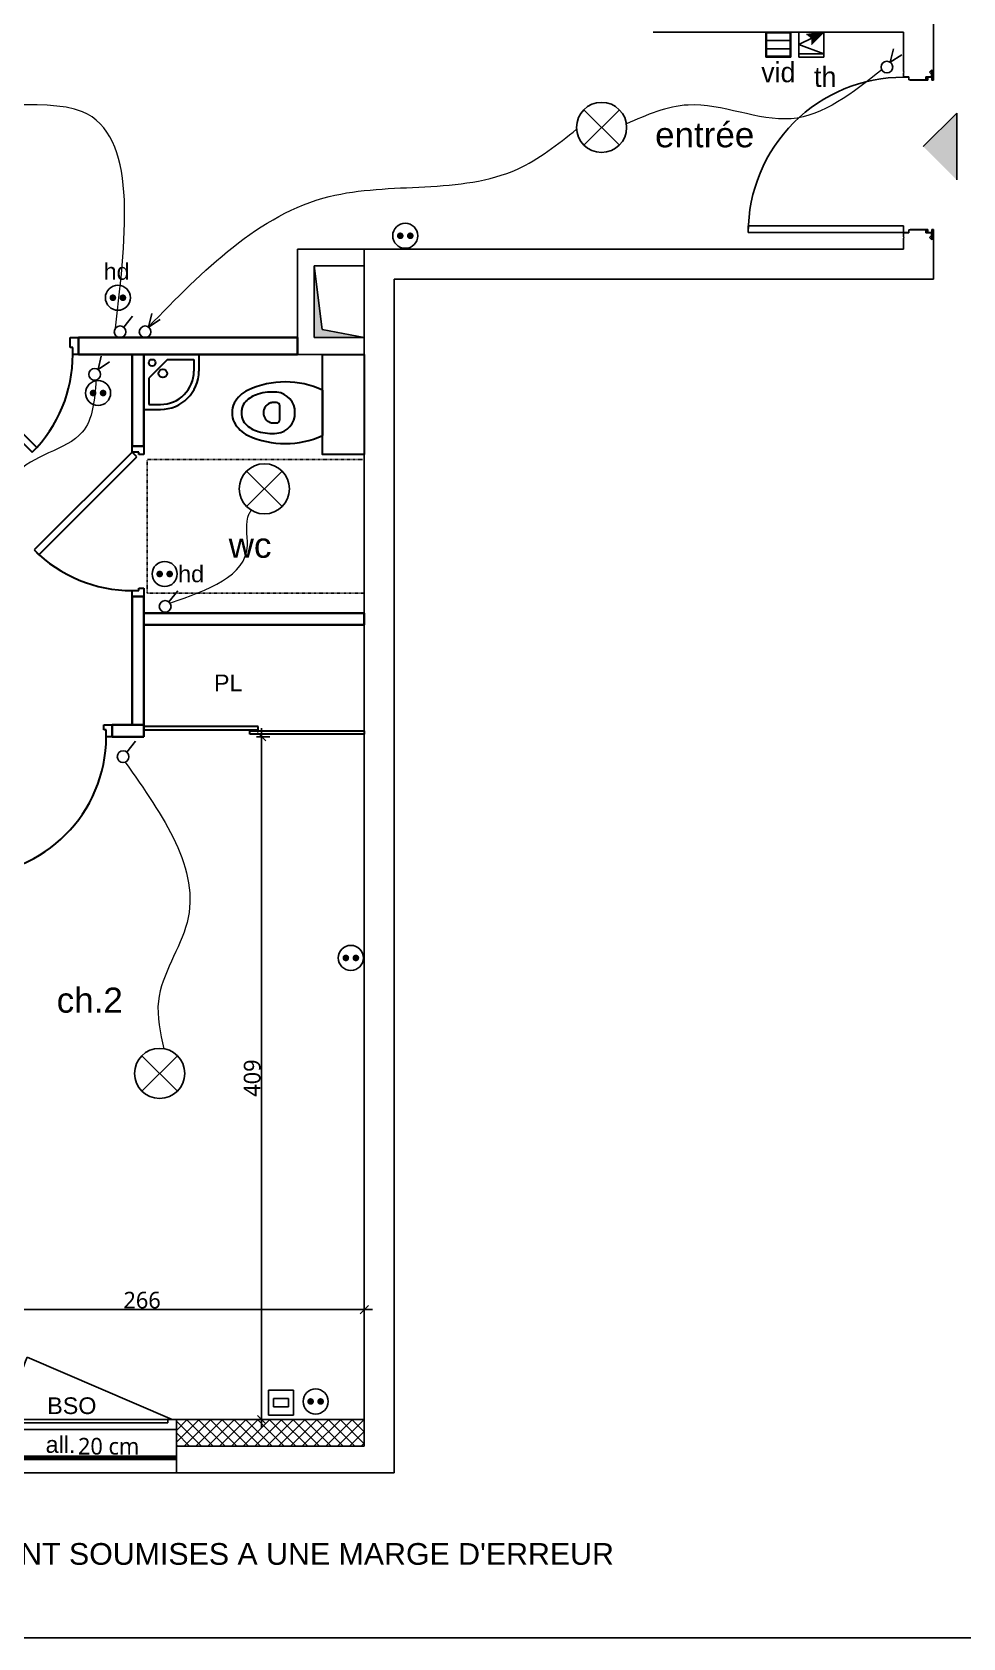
# Model space of a CAD drawing. Header units: centimetres. Extents: x -1838 to 162, y -111 to 1332.
# Drawn here: x -1083 to -525, y -111 to 851 of the extents above; entities that cross this region are included whole.
import ezdxf

# ---------------------------------------------------------------- set-up
doc = ezdxf.new("R2010")
doc.units = ezdxf.units.CM
doc.linetypes.add('Tiret', pattern=[0.00635, 0.003175, -0.003175])
for name, color, linetype, lineweight in [('CLOISONS_CLOISONS100_MOD', 114, 'Continuous', 35), ('CLOISONS_CLOISONS72_MOD', 114, 'Continuous', 35), ('COTATIONS_COTATIONS_MOD', 7, 'Continuous', 35), ('ELECTRICITE_INTERSIMPLE_MOD', 102, 'Continuous', 25), ('ELECTRICITE_INTERVV_MOD', 102, 'Continuous', 25), ('ELECTRICITE_LIAISONS_MOD', 102, 'Continuous', 25), ('ELECTRICITE_LUM_MOD', 102, 'Continuous', 25), ('ELECTRICITE_PRISES16A_MOD', 102, 'Continuous', 25), ('ELECTRICITE_PRISESTEL_MOD', 102, 'Continuous', 25), ('ELECTRICITE_VIDEOPHONE_MOD', 102, 'Continuous', 25), ('FDPLAN_FDPLAN_FIX', 8, 'Continuous', 25), ('MENUISERIES_PORTES_MOD', 114, 'Continuous', 30), ('PLACARDS_PLACARDS_100150_MOD', 114, 'Continuous', 30), ('PLOMBERIE_LAVEMAINS_MOD', 114, 'Continuous', 30), ('PLOMBERIE_THERMO_MOD', 114, 'Continuous', 25), ('PLOMBERIE_WC_MOD', 114, 'Continuous', 30)]:
    doc.layers.add(name, color=color, linetype=linetype, lineweight=lineweight)
doc.layers.add('ELECTRICITE_PRISE16AHAND_MOD', color=102, linetype='Continuous')
doc.styles.add('Arial', font='arial.ttf', dxfattribs={"height": 10})
doc.styles.add('Arial_1', font='arial.ttf', dxfattribs={"height": 7.5})
doc.styles.add('Arial_5', font='arial.ttf', dxfattribs={"height": 0.2})
doc.styles.add('prlm-elec-cfa', font='comic.ttf', dxfattribs={"height": 0.12})
doc.styles.add('Trebuchet MS', font='trebuc.ttf', dxfattribs={"height": 10})
doc.dimstyles.new('Cotes_linéaires_6', dxfattribs={"dimscale": 30.48, "dimtxt": 0.103095, "dimasz": 0.164042, "dimexe": 0.164042, "dimexo": 0.0625, "dimgap": 0.016404, "dimtad": 1, "dimdec": 0, "dimlfac": 100, "dimzin": 0, "dimdsep": 46, "dimtxsty": 'Trebuchet MS', "dimblk1": 'OBLIQUE', "dimblk2": 'OBLIQUE', "dimsah": 1, "dimcen": 0.09, "dimdle": 0.164042, "dimazin": 0, "dimtfac": 1, "dimtdec": 4, "dimtix": 1, "dimtmove": 0, "dimatfit": 3, "dimfxl": 1, "dimtvp": 1, "dimtolj": 1, "dimtzin": 0, "dimarcsym": 0})

# ---------------------------------------------------------------- blocks, each defined once
blk = doc.blocks.new('HB-Simple - 930 x 2040 mm-366041-A_B-Niveau 1 - 1_50')
at = {"layer": 'FDPLAN_FDPLAN_FIX'}
for p, q in [((-0.4995, 0.08), (-0.4955, 0.076)), ((-0.4955, 0.078), (-0.4975, 0.08)), ((-0.4935, 0.08), (-0.4955, 0.078)), ((-0.4955, 0.076), (-0.4915, 0.08)), ((-0.4665, 0.08), (-0.4665, 0.078)), ((-0.4665, 0.053), (-0.4485, 0.053)), ((-0.465, 0.055), (-0.465, 0.08)), ((-0.4475, 0.055), (-0.465, 0.055)), ((-0.4485, 0.053), (-0.4485, 0.043)), ((-0.4465, 0.054), (-0.4475, 0.055)), ((-0.4465, -0.049), (-0.4465, 0.054)), ((0.4475, 0.055), (0.4465, 0.054)), ((0.4465, 0.054), (0.4465, -0.049)), ((0.465, 0.055), (0.4475, 0.055)), ((0.4485, 0.043), (0.4485, 0.053)), ((0.4485, 0.053), (0.4665, 0.053)), ((0.465, 0.08), (0.465, 0.055)), ((0.4665, 0.078), (0.4665, 0.08)), ((0.4915, 0.08), (0.4955, 0.076)), ((0.4955, 0.078), (0.4935, 0.08)), ((0.4955, 0.076), (0.4995, 0.08)), ((0.4975, 0.08), (0.4955, 0.078)), ((-0.4665, -0.09), (-0.4655, -0.09)), ((-0.4655, -0.09), (-0.465, -0.089)), ((-0.465, -0.089), (-0.465, -0.058)), ((-0.4485, -0.05), (-0.4475, -0.05)), ((-0.4475, -0.05), (-0.4465, -0.049)), ((0.425, -0.09), (0.465, -0.09)), ((0.425, -1.02), (0.425, -0.09)), ((0.4465, -0.049), (0.4475, -0.05)), ((0.4475, -0.05), (0.4485, -0.05)), ((0.465, -0.058), (0.465, -0.089)), ((0.465, -0.089), (0.4655, -0.09)), ((0.465, -0.09), (0.465, -1.02)), ((0.4655, -0.09), (0.4665, -0.09)), ((0.465, -1.02), (0.425, -1.02))]:
    blk.add_line(p, q, dxfattribs=at)
blk.add_arc((0.465, -0.09), 0.93, 179.9692, 270, dxfattribs=at)
blk = doc.blocks.new('Fenêtre simple-all vitrée_BSO - Fenêtre simple-all vitrée_BSO-2719337-A_B-Niveau 1 - 1_50')
for p, q in [((-0.5, 0.07), (-0.5, 0.08)), ((0.5, 0.08), (-0.5, 0.08)), ((0.5, 0.07), (-0.5, 0.07)), ((0.5, 0.06), (-0.5, 0.06)), ((0.5, 0.07), (0.5, 0.08)), ((0.5, -0.1), (-0.5, -0.1)), ((-0.5, -0.16), (0.5, -0.16)), ((-0.475, -0.16), (0.3941, -0.5326)), ((0.45, -0.1402), (-0.45, -0.1402)), ((-0.45, -0.1402), (-0.45, -0.16)), ((-0.45, -0.16), (0.45, -0.16)), ((0.45, -0.16), (0.45, -0.1402))]:
    blk.add_line(p, q)
blk.add_arc((-0.6965, -0.1007), 1.173, 338.39466, 357.09984)
blk = doc.blocks.new('Int_ Simple - PP _0_83m x 2_04m_-986942-A_B-Niveau 1 - 1_50')
at = {"layer": 'MENUISERIES_PORTES_MOD'}
for p, q in [((0.38, 0.865), (0.34, 0.865)), ((0.34, 0.865), (0.34, 0.035)), ((0.38, 0.035), (0.38, 0.865)), ((-0.485, 0.035), (-0.45, 0.035)), ((-0.485, 0.035), (-0.485, -0.035)), ((-0.45, 0.035), (-0.45, -0.005)), ((0.38, 0.035), (0.34, 0.035)), ((0.38, 0.035), (0.415, 0.035)), ((0.38, -0.005), (0.38, 0.035)), ((0.415, 0.035), (0.415, -0.035)), ((-0.435, -0.035), (-0.485, -0.035)), ((-0.45, -0.005), (-0.435, -0.005)), ((-0.435, -0.005), (-0.435, -0.035)), ((0.365, -0.005), (0.38, -0.005)), ((0.365, -0.035), (0.365, -0.005)), ((0.415, -0.035), (0.365, -0.035))]:
    blk.add_line(p, q, dxfattribs=at)
blk.add_arc((0.38, 0.035), 0.83, 90, 180, dxfattribs=at)
blk = doc.blocks.new('Int_ Simple - PP _0_83m x 2_04m_-986956-A_B-Niveau 1 - 1_50')
at = {"layer": 'MENUISERIES_PORTES_MOD'}
for p, q in [((-0.2069, 0.6219), (-0.2352, 0.5936)), ((-0.2352, 0.5936), (0.3517, 0.0067)), ((0.38, 0.035), (-0.2069, 0.6219)), ((-0.485, 0.035), (-0.45, 0.035)), ((-0.485, 0.035), (-0.485, -0.035)), ((-0.45, 0.035), (-0.45, -0.005)), ((0.3517, 0.0067), (0.38, 0.035)), ((0.38, 0.035), (0.415, 0.035)), ((0.38, -0.005), (0.38, 0.035)), ((0.415, 0.035), (0.415, -0.035)), ((-0.435, -0.035), (-0.485, -0.035)), ((-0.45, -0.005), (-0.435, -0.005)), ((-0.435, -0.005), (-0.435, -0.035)), ((0.365, -0.005), (0.38, -0.005)), ((0.365, -0.035), (0.365, -0.005)), ((0.415, -0.035), (0.365, -0.035))]:
    blk.add_line(p, q, dxfattribs=at)
blk.add_arc((0.38, 0.035), 0.83, 135, 179.9999, dxfattribs=at)
blk = doc.blocks.new('Placard coulissante - 2 panneaux - Placard double coulissante-2150329-A_B-Niveau 1 - 1_50')
at = {"layer": 'PLACARDS_PLACARDS_100150_MOD'}
for p, q in [((-0.66, 0), (-0.66, 0.02)), ((-0.66, 0.02), (0.025, 0.02)), ((0.025, 0), (-0.66, 0)), ((0.025, 0.02), (0.025, 0)), ((0.66, -0.005), (-0.025, -0.005)), ((-0.025, -0.005), (-0.025, -0.025)), ((-0.025, -0.025), (0.66, -0.025)), ((0.66, -0.025), (0.66, -0.005))]:
    blk.add_line(p, q, dxfattribs=at)
blk = doc.blocks.new('PMR Zone 80x130 - PMR Zone 80x130-V7-A_B-Niveau 1 - 1_50')
at = {"linetype": 'Tiret'}
for p, q in [((0, 0), (0, 1.3)), ((0, 1.3), (0.8, 1.3)), ((0.8, 1.3), (0.8, 0)), ((0.8, 0), (0, 0))]:
    blk.add_line(p, q, dxfattribs=at)
blk = doc.blocks.new('WC suspendu - 03 - 540 x 370mm-1424699-A_B-Niveau 1 - 1_50')
at = {"layer": 'PLOMBERIE_WC_MOD'}
for p, q in [((0.0638, 0.4209), (0.0638, 0.4004)), ((0.1862, 0.4004), (0.1862, 0.4209)), ((0.0838, 0.3804), (0.1662, 0.3804)), ((0.2608, 0.125), (-0.0108, 0.125))]:
    blk.add_line(p, q, dxfattribs=at)
for centre, radius, start, end in [((0.1506, 0.4958), 0.1778, 117.70629, 155.20056), ((0.1864, 0.4584), 0.181, 135.00054, 163.32563), ((0.1125, 0.5323), 0.0764, 100.33782, 135.00054), ((0.1172, 0.5593), 0.106, 85.78569, 117.70629), ((0.1335, 0.4169), 0.1937, 92.52303, 100.33782), ((0.1328, 0.5593), 0.106, 62.29371, 94.21431), ((0.1165, 0.4169), 0.1937, 79.66218, 87.47697), ((0.1375, 0.5323), 0.0764, 44.99946, 79.66218), ((0.0994, 0.4958), 0.1778, 24.79944, 62.29371), ((0.0636, 0.4584), 0.181, 16.67437, 44.99946), ((0.4711, 0.3477), 0.5309, 155.20056, 204.79944), ((0.2938, 0.4262), 0.293, 163.32563, 185.52703), ((-0.0438, 0.4262), 0.293, 354.47297, 16.67437), ((-0.2211, 0.3477), 0.5309, 335.20056, 24.79944), ((0.1212, 0.4095), 0.1197, 185.52703, 271.81904), ((0.1138, 0.4209), 0.05, 157.46709, 180), ((0.0838, 0.4004), 0.02, 180, 270), ((0.125, 0.4162), 0.0621, 22.53291, 157.46709), ((0.1288, 0.4095), 0.1197, 268.18096, 354.47297), ((0.1662, 0.4004), 0.02, 270, 360), ((0.1362, 0.4209), 0.05, 360, 22.53291)]:
    blk.add_arc(centre, radius, start, end, dxfattribs=at)
blk = doc.blocks.new('LAVE MAINS D_ANGLE - LAVE MAINS D_ANGLE-1980141-A_B-Niveau 1 - 1_50')
at = {"layer": 'PLOMBERIE_LAVEMAINS_MOD'}
for p, q in [((0, 0.33), (0.1, 0.33)), ((0, 0.33), (0, 0)), ((0.03, 0.1417), (0.03, 0.3)), ((0.03, 0.3), (0.1, 0.3)), ((0.03, 0.1417), (0.1417, 0.03)), ((0.3, 0.03), (0.3, 0.1)), ((0.33, 0), (0.33, 0.1)), ((0.33, 0), (0, 0)), ((0.1417, 0.03), (0.3, 0.03))]:
    blk.add_line(p, q, dxfattribs=at)
for centre, radius in [((0.1141, 0.1141), 0.025), ((0.05, 0.05), 0.02)]:
    blk.add_circle(centre, radius, dxfattribs=at)
for radius in [0.23, 0.2]:
    blk.add_arc((0.1, 0.1), radius, 0, 90, dxfattribs=at)
blk = doc.blocks.new('gaine - gaine-2710892-A_B-Niveau 1 - 1_50')
at = {"layer": 'FDPLAN_FDPLAN_FIX'}
for p in [(0, 0.43), (0.3, 0)]:
    blk.add_line(p, (0.0483, 0.0483), dxfattribs=at)
blk = doc.blocks.new('_Oblique')
at = {"color": 0, "linetype": 'ByBlock', "lineweight": -2}
blk.add_line((-0.5, -0.5), (0.5, 0.5), dxfattribs=at)
blk = doc.blocks.new('*D63')
at = {"layer": 'COTATIONS_COTATIONS_MOD', "color": 0, "lineweight": -2, "transparency": 16777216}
for p, q in [((-945.16, 14.98), (-945.16, 433.98)), ((-948.26, 428.98), (-940.16, 428.98)), ((-948.26, 19.98), (-940.16, 19.98))]:
    blk.add_line(p, q, dxfattribs=at)
at = {"layer": 'Defpoints', "color": 0, "transparency": 16777216}
for p in [(-950.16, 428.98), (-945.16, 428.98), (-950.16, 19.98)]:
    blk.add_point(p, dxfattribs=at)
at = {"layer": 'COTATIONS_COTATIONS_MOD', "color": 0, "lineweight": -2, "transparency": 16777216, "xscale": 5, "yscale": 5, "zscale": 5}
for p, rotation in [((-945.16, 428.98), 90), ((-945.16, 19.98), 270)]:
    blk.add_blockref('_Oblique', p, dxfattribs=dict(at, rotation=rotation))
at = {"layer": 'COTATIONS_COTATIONS_MOD', "color": 0, "transparency": 16777216, "insert": (-950.77, 224.48), "char_height": 10, "width": 26.4203, "attachment_point": 5, "rotation": 90, "style": 'Trebuchet MS'}
blk.add_mtext('\\A1;409', dxfattribs=at)
blk = doc.blocks.new('*D68')
at = {"layer": 'COTATIONS_COTATIONS_MOD', "color": 0, "lineweight": -2, "transparency": 16777216}
for p, q in [((-1149.71, 88.92), (-1149.71, 80.83)), ((-883.71, 88.92), (-883.71, 80.83)), ((-1154.71, 85.83), (-878.71, 85.83))]:
    blk.add_line(p, q, dxfattribs=at)
at = {"layer": 'Defpoints', "color": 0, "transparency": 16777216}
for p in [(-1149.71, 90.83), (-883.71, 90.83), (-883.71, 85.83)]:
    blk.add_point(p, dxfattribs=at)
at = {"layer": 'COTATIONS_COTATIONS_MOD', "color": 0, "lineweight": -2, "transparency": 16777216, "xscale": 5, "yscale": 5, "zscale": 5, "rotation": 180}
blk.add_blockref('_Oblique', (-1149.71, 85.83), dxfattribs=at)
at = {"layer": 'COTATIONS_COTATIONS_MOD', "color": 0, "lineweight": -2, "transparency": 16777216, "xscale": 5, "yscale": 5, "zscale": 5}
blk.add_blockref('_Oblique', (-883.71, 85.83), dxfattribs=at)
at = {"layer": 'COTATIONS_COTATIONS_MOD', "color": 0, "transparency": 16777216, "insert": (-1016.71, 91.43), "char_height": 10, "width": 26.4203, "attachment_point": 5, "style": 'Trebuchet MS'}
blk.add_mtext('\\A1;266', dxfattribs=at)
blk = doc.blocks.new('Int_ Simple - PP _0_83m x 2_04m_-2673223-A_B-Niveau 1 - 1_50')
at = {"layer": 'MENUISERIES_PORTES_MOD'}
for p, q in [((-0.2069, 0.6369), (-0.2352, 0.6086)), ((-0.2352, 0.6086), (0.3517, 0.0217)), ((0.38, 0.05), (-0.2069, 0.6369)), ((-0.485, 0.05), (-0.45, 0.05)), ((-0.45, 0.05), (-0.45, 0.01)), ((-0.45, 0.01), (-0.435, 0.01)), ((-0.435, 0.01), (-0.435, -0.05)), ((0.3517, 0.0217), (0.38, 0.05)), ((0.365, 0.01), (0.38, 0.01)), ((0.365, -0.05), (0.365, 0.01)), ((0.38, 0.05), (0.415, 0.05)), ((0.38, 0.01), (0.38, 0.05)), ((-0.435, -0.05), (-0.485, -0.05)), ((0.415, -0.05), (0.365, -0.05))]:
    blk.add_line(p, q, dxfattribs=at)
blk.add_arc((0.38, 0.05), 0.83, 135, 179.9999, dxfattribs=at)
blk = doc.blocks.new('xo.PTCE')
at = {"color": 0, "ltscale": 0.01}
for points in [[(-0.1061, 0.1061), (0.1061, -0.1061)], [(0.1061, 0.1061), (-0.1061, -0.1061)]]:
    blk.add_lwpolyline(points, dxfattribs=at)
at = {"color": 0, "linetype": 'ByBlock', "ltscale": 0.01}
blk.add_circle((0, 0), 0.15, dxfattribs=at)
blk = doc.blocks.new('xo.SA')
at = {"color": 0, "ltscale": 0.01}
blk.add_lwpolyline([(0.002, -0.0128), (0.055, 0.0528)], dxfattribs=at)
blk.add_circle((-0.02, -0.04), 0.035, dxfattribs=at)
blk = doc.blocks.new('xo.VV')
at = {"color": 0, "ltscale": 0.01}
blk.add_lwpolyline([(0.0695, 0.0342), (0.0001, -0.0113), (0.0191, 0.0695)], dxfattribs=at)
blk.add_circle((-0.02, -0.04), 0.035, dxfattribs=at)
blk = doc.blocks.new('xo.PCHD')
at = {"color": 0, "linetype": 'ByBlock', "lineweight": 5, "ltscale": 0.01, "const_width": 0.02}
for points in [[(-0.04, 0, 1), (-0.02, 0, 1)], [(0.02, 0, 1), (0.04, 0, 1)]]:
    blk.add_lwpolyline(points, format="xyb", close=True, dxfattribs=at)
at = {"color": 0, "linetype": 'ByBlock', "lineweight": -2, "ltscale": 0.01}
blk.add_circle((0, 0), 0.075, dxfattribs=at)
blk = doc.blocks.new('xo.VID')
at = {"color": 0, "linetype": 'ByBlock', "lineweight": -2, "ltscale": 0.01}
for p, q in [((-0.075, 0.075), (0.075, 0.075)), ((-0.075, -0.075), (-0.075, 0.075)), ((0.075, 0.075), (0.075, -0.075)), ((0.075, -0.075), (-0.075, -0.075))]:
    blk.add_line(p, q, dxfattribs=at)
at = {"color": 0, "ltscale": 0.01}
for p, q in [((-0.075, 0.025), (0.075, 0.025)), ((-0.075, -0.025), (0.075, -0.025))]:
    blk.add_line(p, q, dxfattribs=at)
for p, q in [((-0.07, -0.07), (-0.07, 0.07)), ((-0.07, 0.07), (0.07, 0.07)), ((0.07, 0.07), (0.07, -0.07)), ((0.07, -0.07), (-0.07, -0.07))]:
    blk.add_line(p, q)
blk = doc.blocks.new('xo.TH')
at = {"lineweight": 5, "ltscale": 0.01}
blk.add_hatch(color=0, dxfattribs=at).paths.add_polyline_path([(-0.03, 0.06), (-0.001, 0.037), (0, 0), (0.075, 0.075)])
for p, q in [((0.075, 0.075), (-0.075, 0.075)), ((-0.075, 0.075), (-0.075, -0.075)), ((0.075, -0.075), (0.075, 0.075)), ((-0.075, -0.075), (0.075, -0.075))]:
    blk.add_line(p, q)
at = {"color": 0, "ltscale": 0.01}
for p, q in [((0.0095, 0.0423), (-0.075, 0)), ((-0.075, 0), (0.075, -0.055)), ((-0.03, 0.06), (0.075, 0.075)), ((0.075, 0.075), (0, 0)), ((0.075, -0.055), (-0.075, -0.055)), ((-0.075, -0.055), (-0.075, -0.075)), ((-0.075, -0.075), (0.075, -0.075))]:
    blk.add_line(p, q, dxfattribs=at)
blk = doc.blocks.new('xo.RJ45')
at = {"color": 0, "linetype": 'ByBlock', "lineweight": -2, "ltscale": 0.01}
for p, q in [((-0.075, 0.075), (0.075, 0.075)), ((-0.075, -0.075), (-0.075, 0.075)), ((-0.045, 0.025), (0.045, 0.025)), ((-0.045, -0.025), (-0.045, 0.025)), ((0.045, 0.025), (0.045, -0.025)), ((0.075, 0.075), (0.075, -0.075)), ((0.075, -0.075), (-0.075, -0.075)), ((0.045, -0.025), (-0.045, -0.025))]:
    blk.add_line(p, q, dxfattribs=at)
blk = doc.blocks.new('xo.PC')
at = {"color": 0, "linetype": 'ByBlock', "lineweight": 5, "ltscale": 0.01, "const_width": 0.02}
for points in [[(-0.04, 0, 1), (-0.02, 0, 1)], [(0.02, 0, 1), (0.04, 0, 1)]]:
    blk.add_lwpolyline(points, format="xyb", close=True, dxfattribs=at)
at = {"color": 0, "linetype": 'ByBlock', "lineweight": -2, "ltscale": 0.01}
blk.add_circle((0, 0), 0.075, dxfattribs=at)

msp = doc.modelspace()

# ---------------------------------------------------------------- hatches: boundary and pattern name
at = {"layer": 'FDPLAN_FDPLAN_FIX'}
msp.add_hatch(color=256, dxfattribs=at).paths.add_polyline_path([(-548.9, 782.43), (-528.9, 762.43), (-528.9, 802.43), (-544.08, 787.25)], flags=0)
h = msp.add_hatch(color=256, dxfattribs=at)
h.dxf.hatch_style = 1
h.paths.add_polyline_path([(-908.89, 672.81), (-913.71, 710.98), (-913.71, 667.98), (-883.71, 667.98)])
h = msp.add_hatch(dxfattribs=at)
h.set_pattern_fill('FP_1', color=256, scale=100, angle=45, style=0, pattern_type=2)
h.set_pattern_definition([(225, (-1170.2307, -12.055), (3.53553, -3.53553), []), (315, (-1170.2307, -12.055), (3.53553, 3.53553), [])])
h.paths.add_polyline_path([(-883.71, 3.98), (-883.71, 19.98), (-996.21, 19.98), (-996.21, 3.98)], flags=0)
h.paths.add_polyline_path([(-1096.21, 3.98), (-1096.21, 19.98), (-1226.21, 19.98), (-1226.21, 3.98)], flags=0)
h.paths.add_polyline_path([(-1357.87, 3.98), (-1326.21, 3.98), (-1326.21, 19.98), (-1456.71, 19.98), (-1456.71, 3.98)], flags=0)

# ---------------------------------------------------------------- linework, layer by layer
msp.add_lwpolyline([(-1837.84, 1331.97), (162.16, 1331.97), (162.16, -110.81), (-1837.84, -110.81)], close=True)
msp.add_lwpolyline([(-1837.84, 1331.97), (162.16, 1331.97), (162.16, -110.81), (-1837.84, -110.81)], close=True)
at = {"layer": 'CLOISONS_CLOISONS100_MOD'}
for p, q in [((-923.71, 667.98), (-1054.71, 667.98)), ((-1054.71, 667.98), (-1054.71, 657.98)), ((-1054.71, 657.98), (-1054.71, 667.98)), ((-923.71, 657.98), (-923.71, 667.98)), ((-1054.71, 657.98), (-923.71, 657.98))]:
    msp.add_line(p, q, dxfattribs=at)
at = {"layer": 'CLOISONS_CLOISONS72_MOD'}
for p, q in [((-1022.71, 657.98), (-1022.71, 602.98)), ((-1015.71, 657.98), (-1022.71, 657.98)), ((-1015.71, 602.98), (-1015.71, 657.98)), ((-1015.71, 602.98), (-1022.71, 602.98)), ((-1022.71, 512.98), (-1022.71, 435.98)), ((-1015.71, 512.98), (-1022.71, 512.98)), ((-1015.71, 428.98), (-1015.71, 512.98)), ((-1015.71, 502.98), (-883.71, 502.98)), ((-883.71, 502.98), (-883.71, 495.98)), ((-883.71, 495.98), (-1015.71, 495.98)), ((-1034.71, 435.98), (-1015.71, 435.98)), ((-1034.71, 435.98), (-1034.71, 428.98)), ((-1015.71, 428.98), (-1034.71, 428.98))]:
    msp.add_line(p, q, dxfattribs=at)
at = {"layer": 'ELECTRICITE_LIAISONS_MOD', "lineweight": 13, "ltscale": 50}
for points, knots in [([(-1032.6, 673.69), (-1025.95, 731.61), (-1014.53, 831.12), (-1136.81, 795.32), (-1161.23, 832.96), (-1167.75, 843.02)], [0, 0, 0, 0, 131.043611, 225.150824, 259.494489, 259.494489, 259.494489, 259.494489]), ([(-573.8, 828.38), (-591.23, 814.52), (-626.23, 786.7), (-682.86, 815.19), (-714.56, 801.33), (-726.69, 796.02)], [0, 0, 0, 0, 61.70677, 123.927905, 162.515429, 162.515429, 162.515429, 162.515429]), ([(-1012.95, 674.39), (-979.94, 708.19), (-918.78, 770.8), (-809.62, 750.61), (-767.87, 783.75), (-756.49, 792.78)], [0, 0, 0, 0, 133.552411, 247.474512, 290.146002, 290.146002, 290.146002, 290.146002]), ([(-1044.34, 642.57), (-1045.18, 630.78), (-1047.25, 601.89), (-1095.51, 596.43), (-1097.29, 570.13), (-1097.93, 560.74)], [0, 0, 0, 0, 32.329407, 79.153996, 105.121633, 105.121633, 105.121633, 105.121633]), ([(-1000.01, 508.95), (-977.24, 516.93), (-946.98, 527.54), (-955.67, 557.93), (-951.75, 563.95), (-951.31, 564.61)], [0, 0, 0, 0, 57.903934, 76.934356, 79.295548, 79.295548, 79.295548, 79.295548]), ([(-1026.83, 413.71), (-1004.17, 381.56), (-970.5, 333.76), (-1011.65, 278.06), (-1005.89, 251.7), (-1003.79, 242.1)], [0, 0, 0, 0, 102.961952, 153.038938, 181.710261, 181.710261, 181.710261, 181.710261])]:
    msp.add_open_spline(points, degree=3, knots=knots, dxfattribs=at)
at = {"layer": 'FDPLAN_FDPLAN_FIX'}
for p, q in [((-542.71, 868.98), (-542.71, 822.18)), ((-560.71, 850.98), (-710.71, 850.98)), ((-560.71, 850.98), (-560.71, 827.43)), ((-560.71, 827.43), (-560.31, 827.03)), ((-543.71, 828.43), (-545.11, 827.03)), ((-543.71, 822.18), (-543.71, 828.43)), ((-560.71, 826.63), (-560.31, 827.03)), ((-560.71, 826.63), (-560.71, 824.13)), ((-560.71, 824.13), (-557.51, 824.13)), ((-557.51, 822.33), (-557.51, 824.13)), ((-557.51, 822.33), (-547.41, 822.33)), ((-547.41, 824.13), (-547.41, 822.33)), ((-547.41, 824.13), (-543.91, 824.13)), ((-543.91, 825.83), (-545.11, 827.03)), ((-543.91, 825.83), (-543.91, 824.13)), ((-542.71, 822.18), (-543.71, 822.18)), ((-528.9, 802.43), (-548.9, 782.43)), ((-528.9, 762.43), (-528.9, 802.43)), ((-547.41, 732.63), (-557.51, 732.63)), ((-557.51, 732.63), (-557.51, 730.83)), ((-547.41, 730.83), (-547.41, 732.63)), ((-542.71, 732.78), (-543.71, 732.78)), ((-543.71, 732.78), (-543.71, 726.53)), ((-542.71, 702.98), (-542.71, 732.78)), ((-560.71, 728.33), (-560.71, 730.83)), ((-560.71, 730.83), (-557.51, 730.83)), ((-560.71, 728.33), (-560.31, 727.93)), ((-560.71, 727.53), (-560.31, 727.93)), ((-560.71, 720.98), (-560.71, 727.53)), ((-543.91, 730.83), (-547.41, 730.83)), ((-545.11, 727.93), (-543.91, 729.13)), ((-543.71, 726.53), (-545.11, 727.93)), ((-543.91, 729.13), (-543.91, 730.83)), ((-923.71, 720.98), (-883.71, 720.98)), ((-923.71, 657.98), (-923.71, 720.98)), ((-883.71, 3.98), (-883.71, 720.98)), ((-883.71, 720.98), (-560.71, 720.98)), ((-883.71, 710.98), (-913.71, 710.98)), ((-913.71, 710.98), (-913.71, 667.98)), ((-865.71, 702.98), (-865.71, -12.02)), ((-865.71, 702.98), (-542.71, 702.98)), ((-913.71, 667.98), (-883.71, 667.98)), ((-923.71, 657.98), (-883.71, 657.98)), ((-996.21, 19.98), (-883.71, 19.98)), ((-996.21, 3.98), (-996.21, 19.98)), ((-996.21, -3.02), (-996.21, 3.98)), ((-883.71, 3.98), (-996.21, 3.98)), ((-996.21, -12.02), (-996.21, -4.02)), ((-996.21, -12.02), (-1096.21, -12.02)), ((-996.21, -12.02), (-865.71, -12.02))]:
    msp.add_line(p, q, dxfattribs=at)
at = {"layer": 'PLOMBERIE_WC_MOD'}
msp.add_lwpolyline([(-908.71, 657.98), (-883.71, 657.98), (-883.71, 597.98), (-908.71, 597.98)], close=True, dxfattribs=at)

# ---------------------------------------------------------------- block references
at = {"layer": 'ELECTRICITE_INTERSIMPLE_MOD', "ltscale": 50, "xscale": 100, "yscale": 100, "zscale": 100}
for p in [(-1027.89, 675.48), (-1000.9, 510.98), (-1026.09, 420.98)]:
    msp.add_blockref('xo.SA', p, dxfattribs=at)
at = {"layer": 'ELECTRICITE_INTERVV_MOD', "ltscale": 50, "xscale": 100, "yscale": 100, "zscale": 100}
for p in [(-568.71, 834.04), (-1012.89, 675.48), (-1043.13, 649.98)]:
    msp.add_blockref('xo.VV', p, dxfattribs=at)
at = {"layer": 'ELECTRICITE_LUM_MOD', "ltscale": 50, "xscale": 100, "yscale": 100, "zscale": 100}
for p in [(-741.54, 793.91), (-943.51, 577.42), (-1006.21, 227.3)]:
    msp.add_blockref('xo.PTCE', p, dxfattribs=at)
at = {"layer": 'ELECTRICITE_PRISE16AHAND_MOD', "xscale": 100, "yscale": 100, "zscale": 100}
for p in [(-1031.22, 691.87), (-1003.2, 526.43)]:
    msp.add_blockref('xo.PCHD', p, dxfattribs=at)
at = {"layer": 'ELECTRICITE_PRISES16A_MOD', "ltscale": 50, "xscale": 100, "yscale": 100, "zscale": 100}
for p in [(-859.13, 728.98), (-1043.07, 634.79), (-891.71, 296.47), (-912.8, 30.79)]:
    msp.add_blockref('xo.PC', p, dxfattribs=at)
at = {"layer": 'ELECTRICITE_PRISESTEL_MOD', "ltscale": 50, "xscale": 100, "yscale": 100, "zscale": 100}
msp.add_blockref('xo.RJ45', (-933.62, 30.04), dxfattribs=at)
at = {"layer": 'ELECTRICITE_VIDEOPHONE_MOD', "ltscale": 50, "xscale": 100, "yscale": 100, "zscale": 100}
msp.add_blockref('xo.VID', (-635.71, 843.48), dxfattribs=at)
at = {"layer": 'FDPLAN_FDPLAN_FIX'}
for name, p, xscale, yscale, zscale, rotation in [('HB-Simple - 930 x 2040 mm-366041-A_B-Niveau 1 - 1_50', (-551.71, 777.48), 100, 100, 100, 269.9999999999999), ('PMR Zone 80x130 - PMR Zone 80x130-V7-A_B-Niveau 1 - 1_50', (-883.71, 514.98), 100.0000000000001, 100.0000000000001, 100.0000000000001, 89.99999999999966), ('Fenêtre simple-all vitrée_BSO - Fenêtre simple-all vitrée_BSO-2719337-A_B-Niveau 1 - 1_50', (-1046.21, 3.98), 100, 100, 100, 180)]:
    msp.add_blockref(name, p, dxfattribs=dict(at, xscale=xscale, yscale=yscale, zscale=zscale, rotation=rotation))
at = {"layer": 'FDPLAN_FDPLAN_FIX', "xscale": 100, "yscale": 100, "zscale": 100}
msp.add_blockref('gaine - gaine-2710892-A_B-Niveau 1 - 1_50', (-913.71, 667.98), dxfattribs=at)
at = {"layer": 'MENUISERIES_PORTES_MOD', "xscale": 100, "yscale": 100, "zscale": 100}
for name, p, rotation in [('Int_ Simple - PP _0_83m x 2_04m_-2673223-A_B-Niveau 1 - 1_50', (-1103.21, 662.98), 180), ('Int_ Simple - PP _0_83m x 2_04m_-986956-A_B-Niveau 1 - 1_50', (-1019.21, 561.48), 89.99999999999991), ('Int_ Simple - PP _0_83m x 2_04m_-986942-A_B-Niveau 1 - 1_50', (-1083.21, 432.48), 180)]:
    msp.add_blockref(name, p, dxfattribs=dict(at, rotation=rotation))
at = {"layer": 'PLACARDS_PLACARDS_100150_MOD', "xscale": 100, "yscale": 100, "zscale": 100, "rotation": 180}
msp.add_blockref('Placard coulissante - 2 panneaux - Placard double coulissante-2150329-A_B-Niveau 1 - 1_50', (-949.71, 432.48), dxfattribs=at)
at = {"layer": 'PLOMBERIE_LAVEMAINS_MOD', "xscale": 100, "yscale": 100, "zscale": 100, "rotation": 269.9999999999997}
msp.add_blockref('LAVE MAINS D_ANGLE - LAVE MAINS D_ANGLE-1980141-A_B-Niveau 1 - 1_50', (-1015.71, 657.98), dxfattribs=at)
at = {"layer": 'PLOMBERIE_THERMO_MOD', "xscale": 100, "yscale": 100, "zscale": 100}
msp.add_blockref('xo.TH', (-615.89, 843.48), dxfattribs=at)
at = {"layer": 'PLOMBERIE_WC_MOD', "xscale": 100, "yscale": 100, "zscale": 100, "rotation": 90}
msp.add_blockref('WC suspendu - 03 - 540 x 370mm-1424699-A_B-Niveau 1 - 1_50', (-896.21, 610.48), dxfattribs=at)

# ---------------------------------------------------------------- texts
at = {"layer": 'ELECTRICITE_PRISE16AHAND_MOD', "char_height": 10, "attachment_point": 5, "line_spacing_factor": 0.8, "style": 'Arial'}
for insert in [(-1031.99, 707.56), (-987.37, 526.43)]:
    msp.add_mtext('hd', dxfattribs=dict(at, insert=insert))
at = {"layer": 'ELECTRICITE_VIDEOPHONE_MOD', "ltscale": 50, "insert": (-635.71, 826.87), "char_height": 12, "attachment_point": 5, "line_spacing_factor": 0.8, "style": 'prlm-elec-cfa'}
msp.add_mtext('vid', dxfattribs=at)
at = {"layer": 'FDPLAN_FDPLAN_FIX'}
for s, insert, char_height, width, attachment_point, line_spacing_factor, style in [('entrée', (-679.82, 796.98), 15, 120.8304, 2, 0.941778, 'Arial_1'), ('wc', (-952.06, 551.14), 15, 120.8304, 2, 0.941778, 'Arial_1'), ('ch.2', (-1048.06, 278.68), 15, 120.8304, 2, 0.941778, 'Arial_1'), ('BSO', (-1058.8, 33.26), 10, 35.2587, 2, 0.941778, 'Arial'), ('20 cm', (-1055.12, 8.98), 10, 44.7829, 1, 1.048425, 'Trebuchet MS')]:
    msp.add_mtext(s, dxfattribs=dict(at, insert=insert, char_height=char_height, width=width, attachment_point=attachment_point, line_spacing_factor=line_spacing_factor, style=style))
at = {"layer": 'FDPLAN_FDPLAN_FIX', "insert": (-1074.48, 10.03), "char_height": 10, "width": 22.4472, "attachment_point": 1, "style": 'Arial_5'}
msp.add_mtext('all.', dxfattribs=at)
at = {"layer": 'FDPLAN_FDPLAN_FIX', "lineweight": 13, "insert": (-1159.7, -54.02), "char_height": 13, "width": 1182.1514, "attachment_point": 2, "line_spacing_factor": 0.941778, "style": 'Arial'}
msp.add_mtext("LES COTATIONS ET LES SURFACES SUR LES PLANS SONT SOUMISES A UNE MARGE D'ERREUR", dxfattribs=at)
at = {"layer": 'PLACARDS_PLACARDS_100150_MOD', "insert": (-965.14, 466.21), "char_height": 10, "width": 20.4451, "attachment_point": 2, "line_spacing_factor": 0.941778, "style": 'Arial_1'}
msp.add_mtext('PL', dxfattribs=at)
at = {"layer": 'PLOMBERIE_THERMO_MOD', "insert": (-607.62, 824.08), "char_height": 12, "attachment_point": 5, "line_spacing_factor": 0.8, "style": 'prlm-elec-cfa'}
msp.add_mtext('th', dxfattribs=at)

# ---------------------------------------------------------------- dimensions: what is measured, and where the dimension line sits
at = {"layer": 'COTATIONS_COTATIONS_MOD'}
dim = msp.add_linear_dim(base=(-945.16, 428.98), p1=(-950.16, 19.98), p2=(-950.16, 428.98), angle=90, dimstyle='Cotes_linéaires_6', override={"dimscale": 30.48, "dimlfac": 1, "dimpost": '<>', "dimfxl": 4.09}, dxfattribs=at)
dim.commit()
dim.dimension.update_dxf_attribs({"geometry": '*D63', "text_midpoint": (-950.77, 224.48)})
dim = msp.add_linear_dim(base=(-883.71, 85.83), p1=(-1149.71, 90.83), p2=(-883.71, 90.83), dimstyle='Cotes_linéaires_6', override={"dimscale": 30.48, "dimlfac": 1, "dimpost": '<>', "dimfxl": 2.66}, dxfattribs=at)
dim.commit()
dim.dimension.update_dxf_attribs({"geometry": '*D68', "text_midpoint": (-1016.71, 91.43)})

doc.saveas('drawing.dxf')
